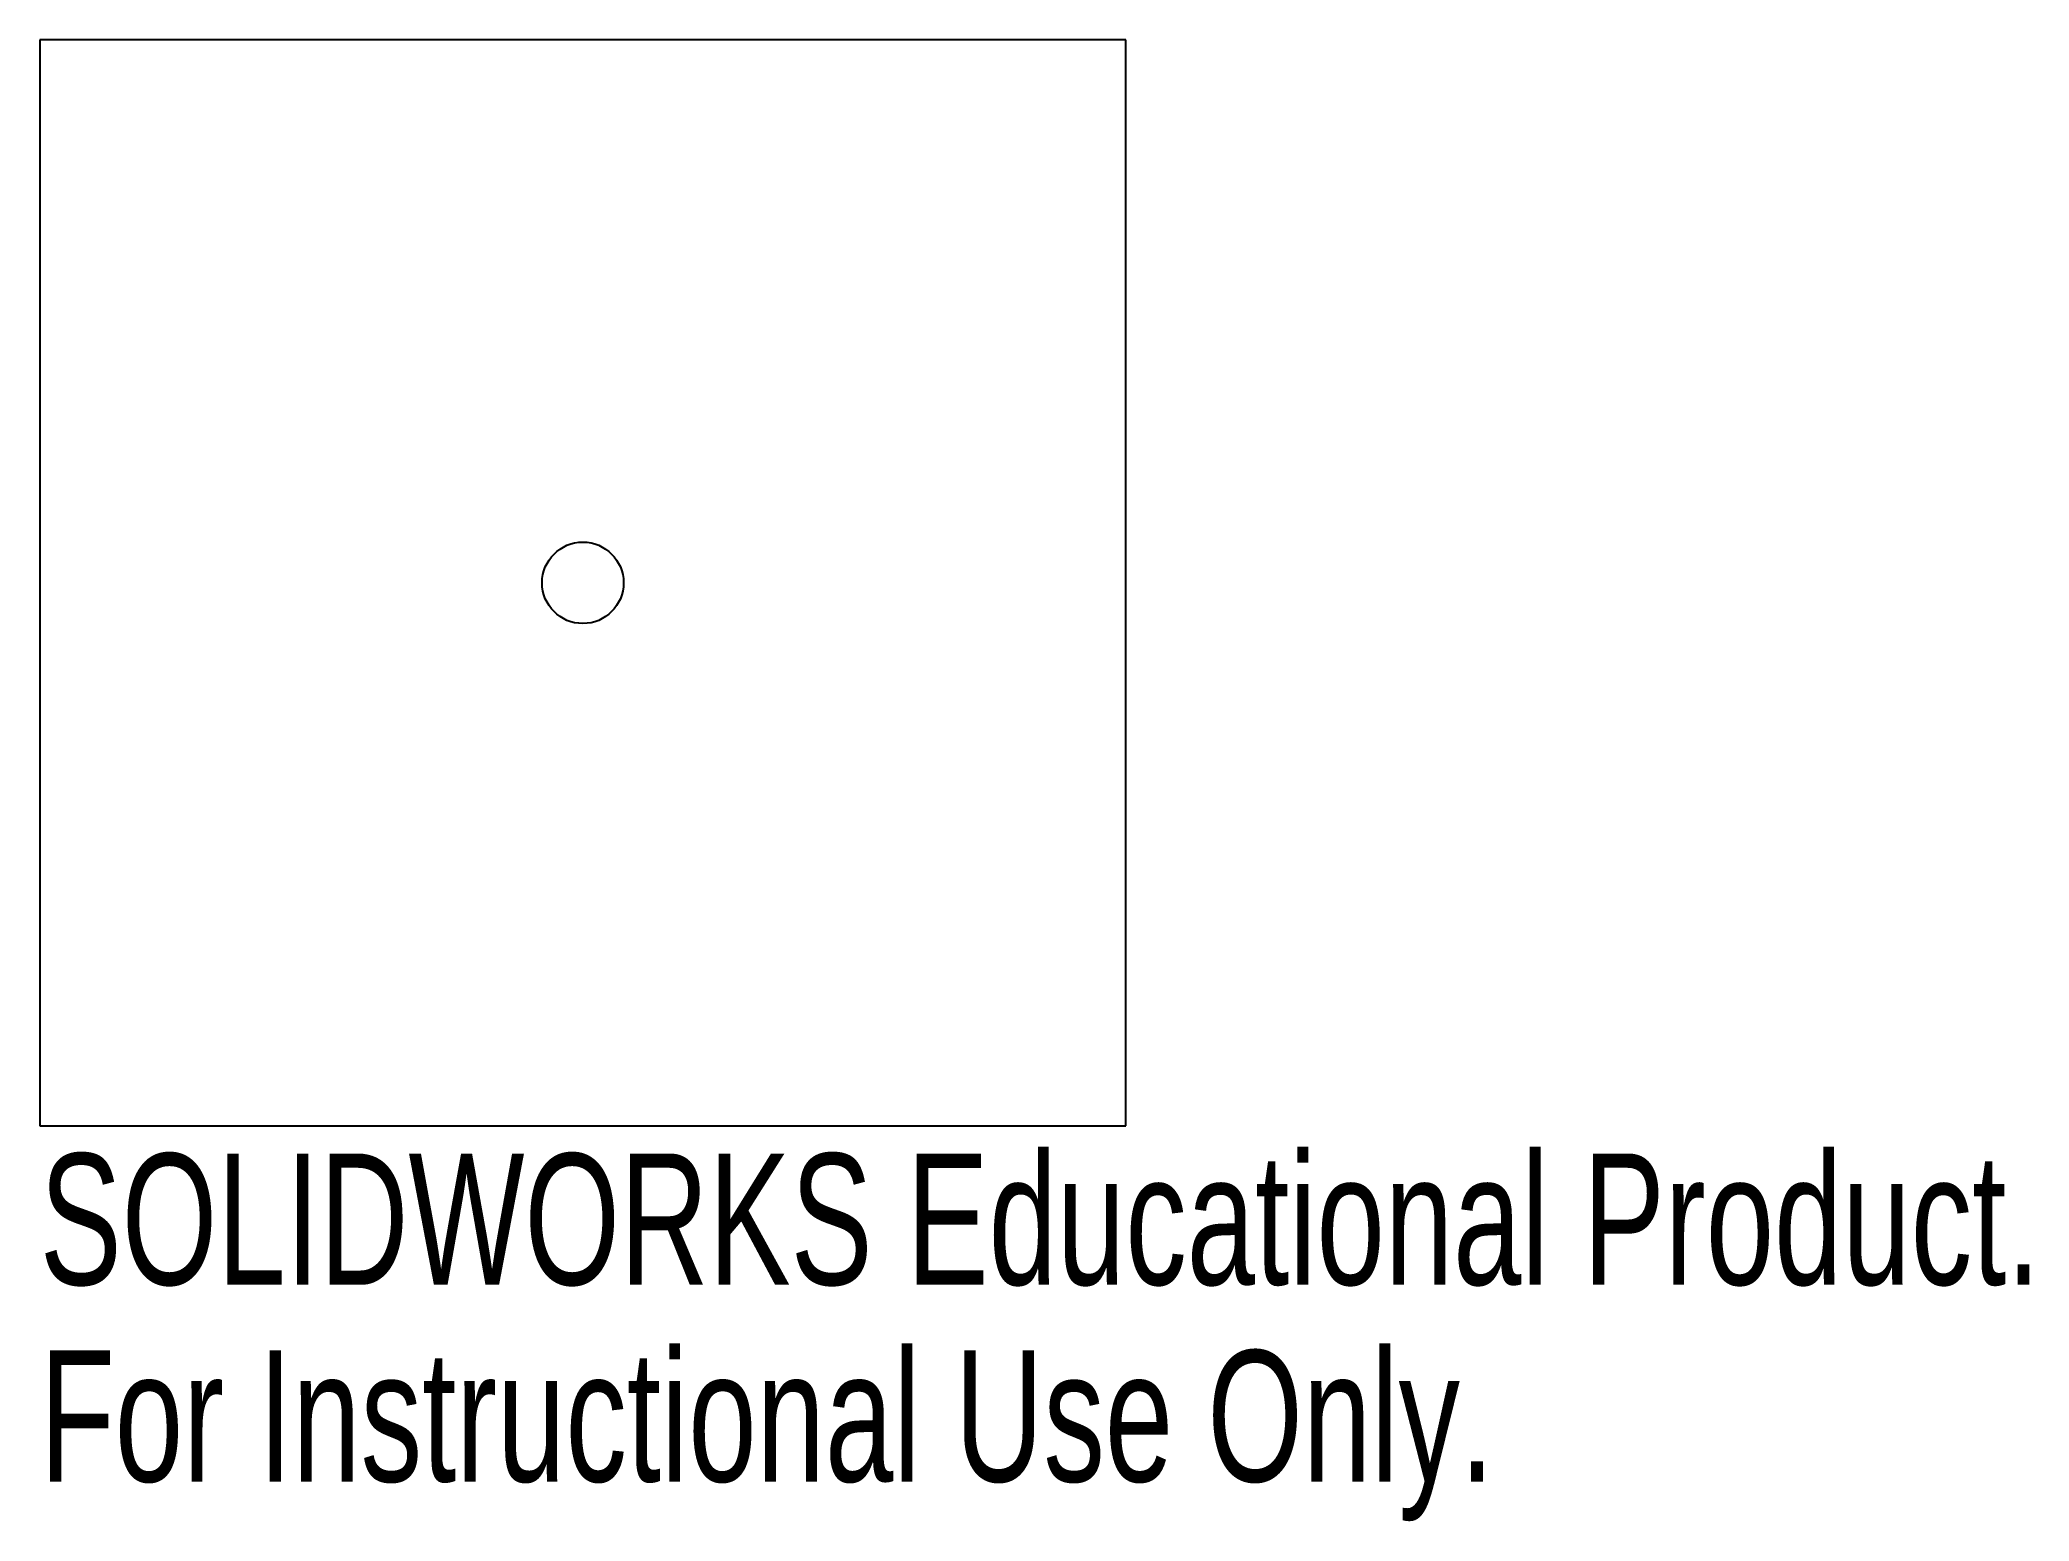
# Model space of a CAD drawing. Extents: x -20 to 53.3, y -34.6 to 20.
import ezdxf

# ---------------------------------------------------------------- set-up
doc = ezdxf.new("R2010")
doc.units = 0
doc.layers.get('0').update_dxf_attribs({"linetype": 'CONTINUOUS'})
doc.styles.add('SLDTEXTSTYLE0', font='TXT', dxfattribs={"width": 0.7})

msp = doc.modelspace()

# ---------------------------------------------------------------- linework, layer by layer
at = {"color": 7, "linetype": 'CONTINUOUS'}
for p, q in [((-20, 20), (-20, -20)), ((20, 20), (-20, 20)), ((20, -20), (20, 20)), ((-20, -20), (20, -20))]:
    msp.add_line(p, q, dxfattribs=at)
msp.add_circle((0, 0), 1.5, dxfattribs=at)

# ---------------------------------------------------------------- texts
at = {"color": 7, "linetype": 'CONTINUOUS', "char_height": 4.83362, "attachment_point": 1, "style": 'SLDTEXTSTYLE0'}
for s, insert in [('SOLIDWORKS Educational Product.', (-20, -21.02)), ('For Instructional Use Only.', (-20, -28.27))]:
    msp.add_mtext(s, dxfattribs=dict(at, insert=insert))

doc.saveas('drawing.dxf')
